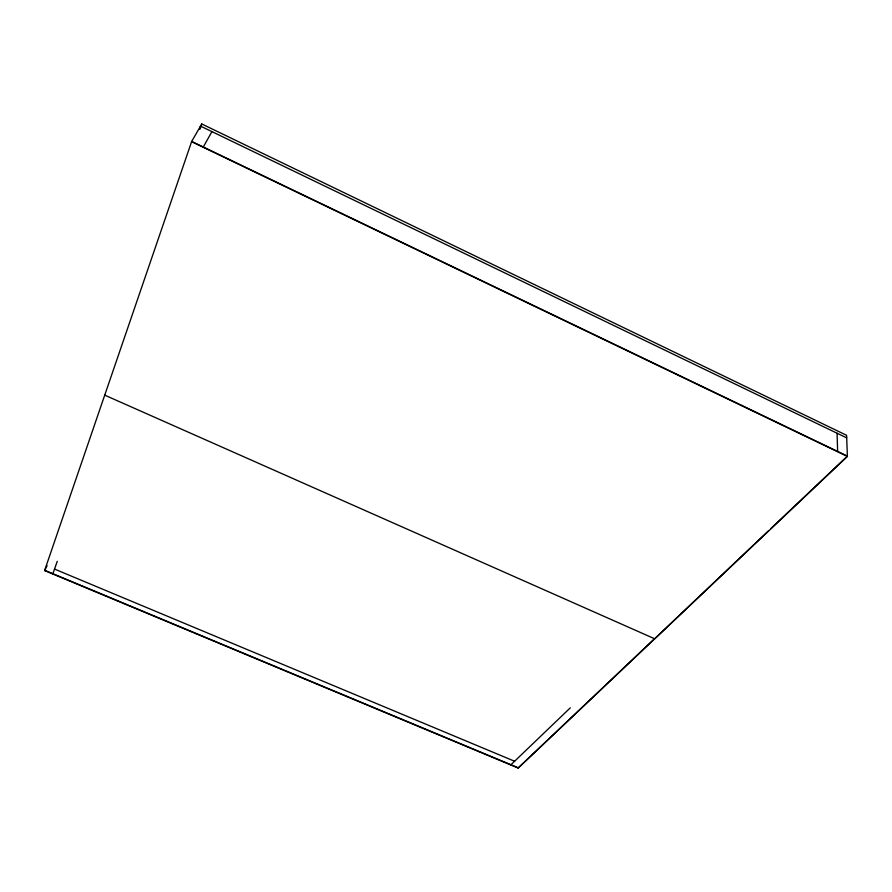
<?xml version="1.0" encoding="UTF-8"?>
<svg xmlns="http://www.w3.org/2000/svg" width="892" height="892" viewBox="0 0 892 892"><rect width="100%" height="100%" fill="white"/><g stroke="black" fill="none" stroke-linecap="round" stroke-linejoin="round"><path stroke-width="1.34" d="M770.643 528.766L847.389 456.113L191.691 141.415L44.6 570.568L518.152 768.034L654.516 638.694M199.618 128.749L200.522 126.118L846.686 437.872M199.953 129.217L201.77 123.966L846.597 435.307L847.4 456.448L518.152 768.034M52.896 573.701L57.266 561.302M44.6 570.568L47.086 565.695M104.743 395.156L654.706 638.806L753.472 545.012M203.287 146.979L211.939 131.626M201.77 123.966L191.535 141.683L847.4 456.448M510.971 764.734L570.278 707.847M754.587 543.964L768.714 530.595M44.734 570.3L518.196 767.744M54.523 569.074L514.606 761.244M837.075 433.233L837.633 451.441"/></g></svg>
